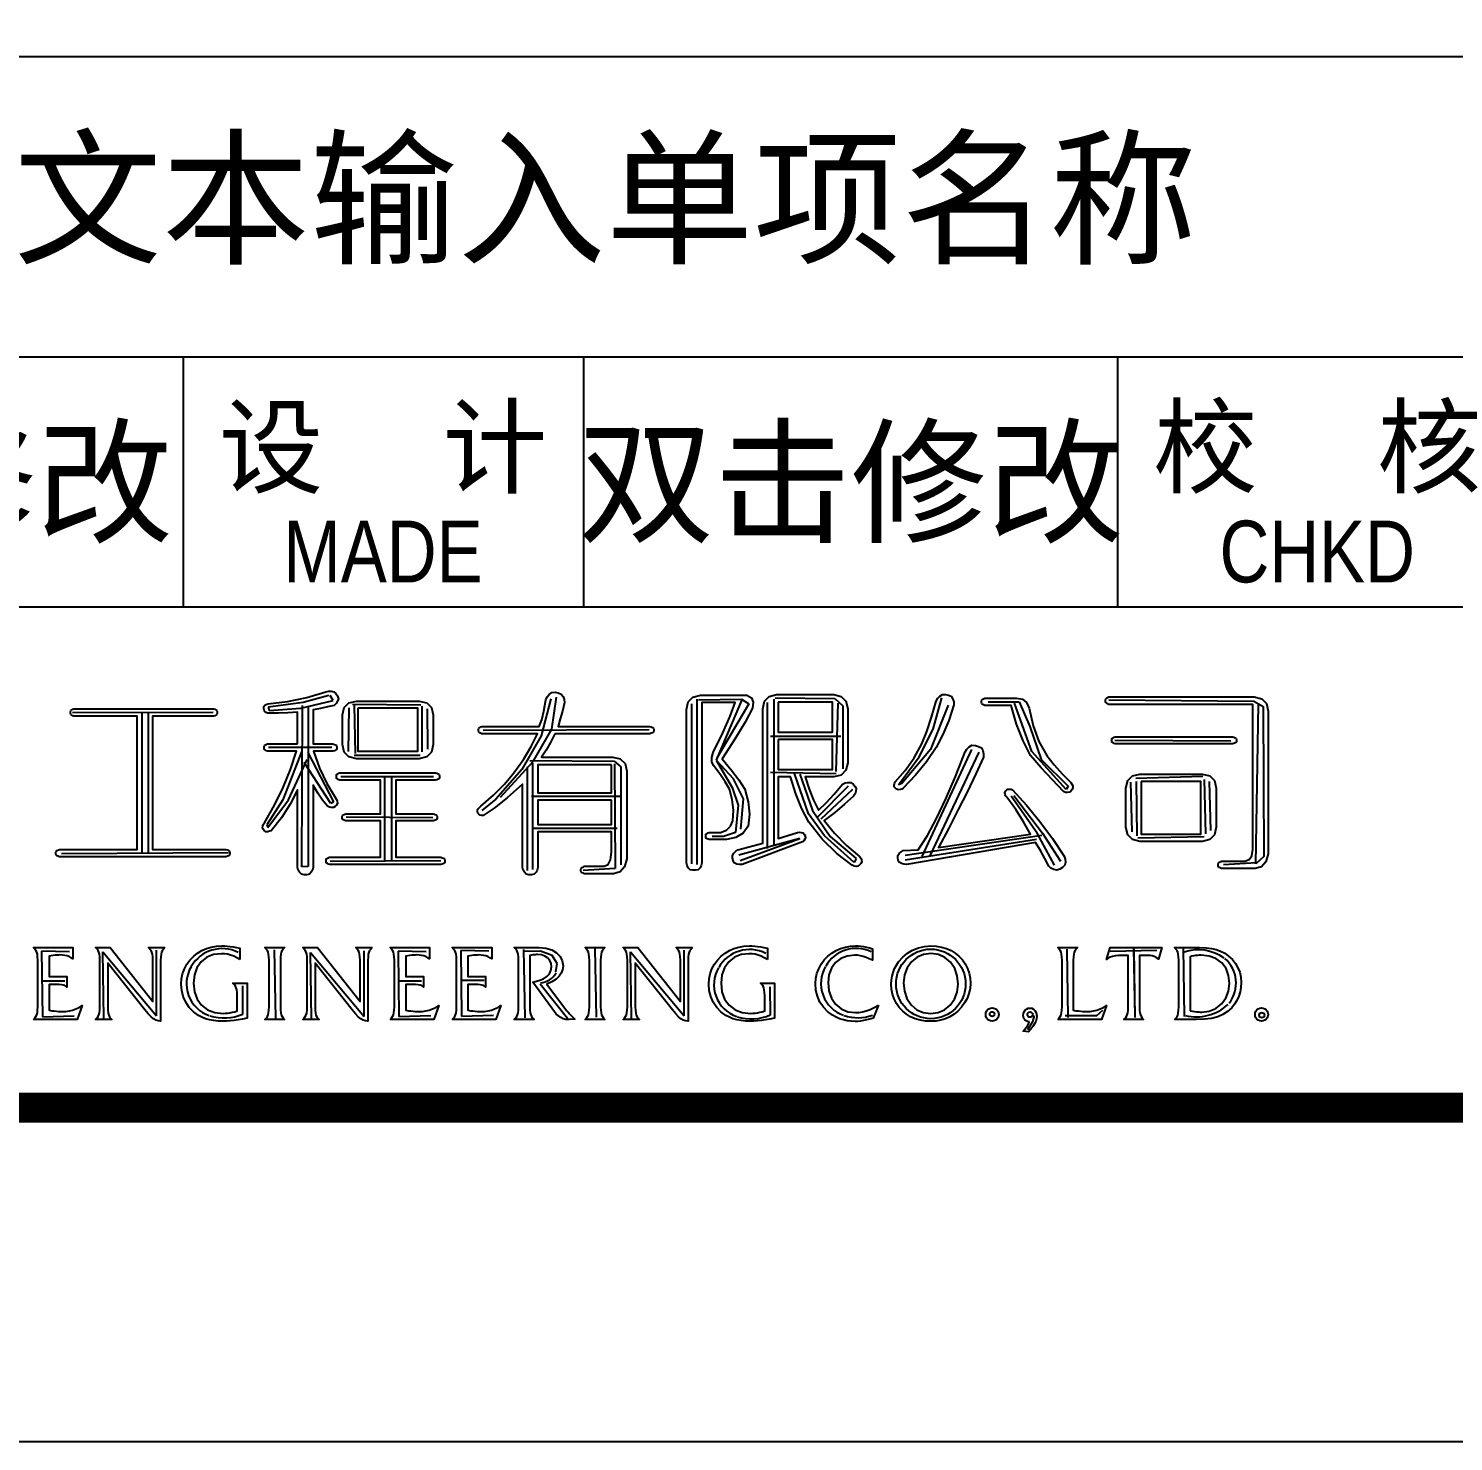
# Model space of a CAD drawing. Header units: millimetres. Extents: x -13522 to 160130, y -106845 to 23204.
# Drawn here: x 93096 to 97367, y -59400 to -55166 of the extents above; entities that cross this region are included whole.
import ezdxf
from ezdxf.enums import TextEntityAlignment as Align

# ---------------------------------------------------------------- set-up
doc = ezdxf.new("R2010")
doc.units = ezdxf.units.MM
doc.layers.add('0DataFlow-NsTitanTitle', color=8, linetype='Continuous')
doc.styles.add('TitleText', font='arial.ttf')

# ---------------------------------------------------------------- blocks, each defined once
blk = doc.blocks.new('titanlogo')
for p, q in [((-108.41, 12.151), (-109.458, 12.011)), ((-109.458, 12.011), (-109.428, 11.911)), ((-109.428, 11.911), (-108.48, 11.981)), ((-108.48, 11.981), (-107.511, 12.211)), ((-108.451, 7.219), (-108.435, 12.052)), ((-107.641, 12.36), (-108.41, 12.151)), ((-108.26, 12.036), (-108.26, 7.235)), ((-107.511, 12.211), (-107.601, 12.36)), ((-107.046, 11.988), (-107.062, 10.68)), ((-104.891, 12.068), (-106.935, 12.084)), ((-106.887, 12.068), (-106.855, 10.616)), ((-104.843, 10.664), (-104.843, 12.036)), ((-100.996, 12.259), (-101.283, 11.143)), ((-100.964, 11.35), (-100.82, 12.307)), ((-96.763, 7.308), (-96.763, 12.106)), ((-96.602, 7.288), (-96.602, 12.247)), ((-96.562, 12.227), (-95.276, 12.247)), ((-95.276, 12.207), (-96.04, 10.42)), ((-95.055, 12.106), (-96.019, 10.48)), ((-95.276, 12.247), (-95.055, 12.106)), ((-94.512, 12.146), (-94.512, 7.769)), ((-94.311, 12.247), (-94.311, 7.89)), ((-94.271, 12.287), (-92.483, 12.267)), ((-92.483, 12.267), (-92.242, 12.046)), ((-92.443, 10.078), (-92.382, 12.126)), ((-92.242, 12.046), (-92.242, 10.159)), ((-89.087, 12.066), (-89.609, 10.741)), ((-89.529, 11.343), (-89.268, 12.287)), ((-87.881, 12.166), (-86.957, 12.166)), ((-86.575, 10.681), (-87.097, 12.126)), ((-86.957, 12.166), (-86.635, 11.424)), ((-84.264, 12.227), (-79.924, 12.186)), ((-79.924, 12.186), (-79.642, 12.026)), ((-79.864, 7.308), (-79.783, 12.086)), ((-79.642, 12.026), (-79.622, 7.529)), ((-111.107, 11.846), (-115.325, 11.834)), ((-113.236, 7.655), (-113.238, 11.861)), ((-113.062, 11.847), (-113.06, 7.642)), ((-104.7, 11.956), (-104.684, 10.744)), ((-103.023, 11.318), (-98.042, 11.334)), ((-101.283, 11.143), (-101.858, 10.138)), ((-101.523, 10.377), (-100.964, 11.35)), ((-94.412, 11.142), (-92.302, 11.142)), ((-89.951, 10.52), (-89.529, 11.343)), ((-86.635, 11.424), (-86.294, 10.44)), ((-109.457, 10.808), (-107.557, 10.808)), ((-89.609, 10.741), (-90.473, 9.717)), ((-88.384, 10.741), (-89.871, 7.529)), ((-85.55, 9.536), (-86.575, 10.681)), ((-84.083, 11.022), (-80.607, 11.002)), ((-108.467, 10.664), (-109.026, 9.229)), ((-108.85, 9.229), (-108.292, 10.441)), ((-107.589, 9.117), (-108.387, 10.345)), ((-108.276, 10.648), (-107.509, 9.165)), ((-106.887, 10.569), (-104.907, 10.569)), ((-102.497, 9.309), (-101.523, 10.377)), ((-101.619, 10.409), (-99.096, 10.393)), ((-101.539, 10.329), (-101.539, 7.139)), ((-99.096, 10.393), (-98.889, 10.218)), ((-99.08, 10.313), (-99.064, 7.171)), ((-96.04, 10.42), (-95.557, 9.596)), ((-95.517, 9.858), (-96.019, 10.4)), ((-90.574, 9.677), (-89.951, 10.52)), ((-88.163, 10.661), (-89.629, 7.549)), ((-86.294, 10.44), (-85.49, 9.637)), ((-107.286, 9.931), (-104.508, 9.931)), ((-105.977, 9.915), (-105.977, 7.41)), ((-105.769, 9.931), (-105.769, 7.426)), ((-101.858, 10.138), (-102.64, 9.245)), ((-101.698, 10.218), (-101.698, 7.107)), ((-98.889, 10.218), (-98.889, 7.283)), ((-95.216, 9.255), (-95.517, 9.858)), ((-94.412, 10.058), (-92.443, 10.018)), ((-93.266, 8.813), (-93.688, 10.018)), ((-93.528, 9.998), (-93.146, 8.914)), ((-83.46, 9.878), (-81.451, 9.938)), ((-81.411, 9.837), (-81.371, 8.211)), ((-95.557, 9.596), (-95.376, 9.074)), ((-92.077, 9.634), (-93.02, 8.692)), ((-91.948, 9.542), (-92.899, 8.646)), ((-90.473, 9.717), (-90.574, 9.677)), ((-85.49, 9.637), (-85.55, 9.536)), ((-83.621, 9.757), (-83.581, 8.271)), ((-83.42, 8.151), (-83.44, 9.777)), ((-81.21, 8.312), (-81.25, 9.777)), ((-109.026, 9.229), (-109.505, 8.479)), ((-109.473, 8.399), (-108.85, 9.229)), ((-107.509, 9.165), (-107.589, 9.117)), ((-102.64, 9.245), (-103.055, 8.91)), ((-101.571, 9.34), (-98.921, 9.34)), ((-95.376, 9.074), (-95.457, 8.251)), ((-95.296, 8.352), (-95.216, 9.255)), ((-86.414, 8.231), (-87.198, 9.335)), ((-87.118, 9.356), (-86.254, 8.231)), ((-107.126, 8.718), (-104.524, 8.702)), ((-92.784, 8.151), (-93.266, 8.813)), ((-93.146, 8.914), (-92.623, 8.131)), ((-109.505, 8.479), (-109.473, 8.399)), ((-101.539, 8.383), (-99, 8.383)), ((-95.818, 8.131), (-96.16, 8.131)), ((-95.457, 8.251), (-95.818, 8.131)), ((-91.9, 7.348), (-92.784, 8.151)), ((-92.623, 8.131), (-91.84, 7.468)), ((-90.373, 7.569), (-86.274, 8.171)), ((-85.892, 7.268), (-86.414, 8.231)), ((-86.254, 8.231), (-85.711, 7.388)), ((-83.4, 8.091), (-81.411, 8.131)), ((-93.528, 8.071), (-95.356, 7.569)), ((-95.316, 7.408), (-93.528, 8.071)), ((-90.373, 7.428), (-86.434, 8.051)), ((-115.656, 7.621), (-110.656, 7.648)), ((-107.605, 7.394), (-104.285, 7.41)), ((-91.84, 7.468), (-91.9, 7.348)), ((-80.828, 7.288), (-79.843, 7.348)), ((-79.622, 7.529), (-79.864, 7.308)), ((-108.26, 7.235), (-108.451, 7.219)), ((-99.064, 7.171), (-100.022, 7.107)), ((-112.811, 2.758), (-112.811, 4.725)), ((-109.279, 4.735), (-109.242, 2.687)), ((-106.59, 2.74), (-106.59, 4.706)), ((-103.686, 4.712), (-103.664, 2.747)), ((-102.85, 4.691), (-103.686, 4.712)), ((-101.812, 4.748), (-101.775, 2.7)), ((-99.671, 4.764), (-99.634, 2.716)), ((-96.994, 2.756), (-96.994, 4.723)), ((-85.529, 4.757), (-85.491, 2.709)), ((-84.23, 4.699), (-82.825, 4.722)), ((-83.526, 4.785), (-83.488, 2.737)), ((-83.522, 4.753), (-83.485, 2.705)), ((-82.042, 4.789), (-82.005, 2.741)), ((-116.252, 4.693), (-116.23, 2.728)), ((-115.417, 4.671), (-116.252, 4.693)), ((-114.417, 4.673), (-112.811, 2.758)), ((-114.391, 2.681), (-114.417, 4.673)), ((-108.195, 4.655), (-106.59, 2.74)), ((-108.169, 2.662), (-108.195, 4.655)), ((-105.564, 4.698), (-105.542, 2.732)), ((-104.729, 4.676), (-105.564, 4.698)), ((-101.302, 4.693), (-101.807, 4.684)), ((-100.953, 4.563), (-101.302, 4.693)), ((-100.805, 4.328), (-100.953, 4.563)), ((-100.84, 4.075), (-100.805, 4.328)), ((-98.6, 4.671), (-96.994, 2.756)), ((-98.574, 2.679), (-98.6, 4.671)), ((-115.559, 3.793), (-116.23, 3.793)), ((-110.236, 3.655), (-110.229, 2.807)), ((-104.872, 3.797), (-105.542, 3.797)), ((-102.993, 3.812), (-103.664, 3.812)), ((-101.311, 3.718), (-100.492, 2.691)), ((-94.428, 3.629), (-94.42, 2.781)), ((-116.23, 2.728), (-115.274, 2.761)), ((-105.542, 2.732), (-104.586, 2.765)), ((-103.664, 2.747), (-102.708, 2.78)), ((-86.557, 2.575), (-86.707, 2.335)), ((-86.508, 2.764), (-86.557, 2.575)), ((-85.58, 2.763), (-84.624, 2.77)), ((-84.624, 2.77), (-84.444, 2.928))]:
    blk.add_line(p, q)
for points in [[(-108.579, 10.904), (-108.579, 11.856), (-108.87, 11.837), (-109.154, 11.826), (-109.43, 11.822), (-109.48, 11.828), (-109.525, 11.844), (-109.565, 11.872), (-109.585, 11.919), (-109.594, 11.97), (-109.593, 12.024), (-109.559, 12.063), (-109.518, 12.091), (-109.469, 12.107), (-108.881, 12.177), (-108.305, 12.296), (-107.739, 12.466), (-107.657, 12.489), (-107.574, 12.489), (-107.492, 12.466), (-107.43, 12.413), (-107.385, 12.344), (-107.357, 12.259), (-107.384, 12.184), (-107.425, 12.117), (-107.481, 12.057), (-107.688, 12.013), (-107.899, 11.968), (-108.114, 11.923), (-108.114, 10.904), (-107.52, 10.904), (-107.479, 10.89), (-107.443, 10.873), (-107.414, 10.853), (-107.402, 10.81), (-107.402, 10.771), (-107.414, 10.735), (-107.443, 10.715), (-107.479, 10.698), (-107.52, 10.685), (-108.103, 10.685), (-107.928, 10.181), (-107.707, 9.716), (-107.441, 9.29), (-107.411, 9.241), (-107.392, 9.185), (-107.386, 9.122), (-107.417, 9.072), (-107.458, 9.032), (-107.509, 9.004), (-107.571, 9.001), (-107.629, 9.012), (-107.682, 9.038), (-107.832, 9.22), (-107.976, 9.429), (-108.114, 9.666), (-108.114, 7.201), (-108.134, 7.126), (-108.171, 7.059), (-108.226, 6.999), (-108.305, 6.984), (-108.386, 6.984), (-108.467, 6.999), (-108.522, 7.059), (-108.559, 7.126), (-108.579, 7.201), (-108.579, 9.531), (-108.799, 9.098), (-109.064, 8.69), (-109.375, 8.304), (-109.422, 8.286), (-109.476, 8.275), (-109.537, 8.271), (-109.578, 8.307), (-109.609, 8.348), (-109.632, 8.394), (-109.626, 8.448), (-109.607, 8.498), (-109.576, 8.545), (-109.273, 9.068), (-109.012, 9.598), (-108.794, 10.137), (-108.618, 10.685), (-109.481, 10.685), (-109.511, 10.698), (-109.543, 10.715), (-109.576, 10.735), (-109.583, 10.771), (-109.583, 10.81), (-109.576, 10.853), (-109.543, 10.873), (-109.511, 10.89), (-109.481, 10.904)], [(-100.868, 11.211), (-100.997, 10.952), (-101.132, 10.719), (-101.271, 10.512), (-99.137, 10.512), (-98.908, 10.457), (-98.768, 10.317), (-98.717, 10.091), (-98.717, 7.458), (-98.783, 7.22), (-98.913, 7.072), (-99.109, 7.016), (-99.988, 7.016), (-100.016, 7.029), (-100.048, 7.046), (-100.084, 7.066), (-100.088, 7.102), (-100.088, 7.141), (-100.084, 7.184), (-100.048, 7.205), (-100.016, 7.224), (-99.988, 7.24), (-99.389, 7.24), (-99.271, 7.294), (-99.2, 7.434), (-99.176, 7.66), (-99.176, 8.271), (-101.383, 8.271), (-101.383, 7.201), (-101.4, 7.126), (-101.435, 7.059), (-101.489, 6.999), (-101.571, 6.984), (-101.651, 6.984), (-101.73, 6.999), (-101.785, 7.059), (-101.822, 7.126), (-101.842, 7.201), (-101.842, 9.699), (-102.296, 9.294), (-102.689, 8.982), (-103.019, 8.763), (-103.064, 8.76), (-103.108, 8.771), (-103.153, 8.798), (-103.175, 8.834), (-103.188, 8.875), (-103.192, 8.921), (-103.168, 8.963), (-103.132, 9.002), (-103.086, 9.038), (-102.705, 9.369), (-102.376, 9.703), (-102.1, 10.04), (-101.815, 10.442), (-101.58, 10.832), (-101.395, 11.211), (-103.058, 11.211), (-103.086, 11.225), (-103.117, 11.241), (-103.153, 11.262), (-103.158, 11.297), (-103.158, 11.337), (-103.153, 11.38), (-103.117, 11.4), (-103.086, 11.417), (-103.058, 11.43), (-101.338, 11.43), (-101.264, 11.623), (-101.196, 11.888), (-101.136, 12.226), (-101.1, 12.312), (-101.042, 12.387), (-100.962, 12.449), (-100.864, 12.451), (-100.769, 12.434), (-100.678, 12.399), (-100.624, 12.326), (-100.592, 12.24), (-100.582, 12.142), (-100.645, 11.89), (-100.709, 11.653), (-100.772, 11.43), (-98.022, 11.43), (-97.98, 11.417), (-97.945, 11.4), (-97.916, 11.38), (-97.903, 11.337), (-97.903, 11.297), (-97.916, 11.262), (-97.945, 11.241), (-97.98, 11.225), (-98.022, 11.211)], [(-104.938, 12.191), (-104.71, 12.137), (-104.57, 11.997), (-104.518, 11.772), (-104.518, 10.886), (-104.57, 10.658), (-104.71, 10.516), (-104.938, 10.461), (-106.82, 10.461), (-107.045, 10.516), (-107.184, 10.658), (-107.235, 10.886), (-107.235, 11.772), (-107.184, 11.997), (-107.045, 12.137), (-106.82, 12.191)], [(-106.775, 11.973), (-106.775, 10.685), (-104.977, 10.685), (-104.977, 11.973)], [(-96.25, 8.036), (-96.278, 8.048), (-96.31, 8.065), (-96.346, 8.085), (-96.35, 8.121), (-96.35, 8.161), (-96.346, 8.204), (-96.31, 8.224), (-96.278, 8.241), (-96.25, 8.254), (-95.909, 8.254), (-95.73, 8.321), (-95.605, 8.436), (-95.533, 8.596), (-95.52, 8.92), (-95.556, 9.238), (-95.639, 9.548), (-95.765, 9.769), (-95.924, 10.006), (-96.115, 10.259), (-96.165, 10.37), (-96.168, 10.501), (-96.127, 10.651), (-95.832, 11.238), (-95.612, 11.734), (-95.466, 12.142), (-96.463, 12.142), (-96.463, 7.341), (-96.483, 7.263), (-96.52, 7.194), (-96.575, 7.133), (-96.657, 7.119), (-96.737, 7.119), (-96.816, 7.133), (-96.871, 7.194), (-96.908, 7.263), (-96.928, 7.341), (-96.928, 11.94), (-96.874, 12.169), (-96.734, 12.31), (-96.508, 12.365), (-95.114, 12.365), (-94.981, 12.284), (-94.926, 12.154), (-94.951, 11.973), (-95.171, 11.556), (-95.474, 11.052), (-95.858, 10.461), (-95.584, 10.133), (-95.358, 9.828), (-95.18, 9.548), (-95.072, 9.169), (-95.036, 8.801), (-95.074, 8.444), (-95.228, 8.232), (-95.445, 8.096), (-95.723, 8.036)], [(-92.514, 12.382), (-92.288, 12.327), (-92.148, 12.185), (-92.094, 11.956), (-92.094, 10.343), (-92.148, 10.114), (-92.288, 9.972), (-92.514, 9.917), (-93.365, 9.917), (-93.249, 9.55), (-93.119, 9.218), (-92.973, 8.921), (-92.743, 9.141), (-92.501, 9.401), (-92.246, 9.699), (-92.17, 9.735), (-92.088, 9.751), (-91.999, 9.75), (-91.934, 9.699), (-91.879, 9.637), (-91.836, 9.564), (-91.846, 9.485), (-91.874, 9.41), (-91.921, 9.341), (-92.187, 9.095), (-92.481, 8.852), (-92.8, 8.612), (-92.489, 8.228), (-92.133, 7.865), (-91.73, 7.526), (-91.699, 7.479), (-91.68, 7.429), (-91.674, 7.374), (-91.699, 7.322), (-91.736, 7.277), (-91.786, 7.24), (-91.84, 7.234), (-91.898, 7.245), (-91.96, 7.274), (-92.423, 7.618), (-92.856, 8.048), (-93.259, 8.562), (-93.464, 8.962), (-93.645, 9.413), (-93.803, 9.917), (-94.178, 9.917), (-94.178, 8.069), (-93.595, 8.254), (-93.542, 8.259), (-93.488, 8.254), (-93.433, 8.237), (-93.394, 8.2), (-93.368, 8.155), (-93.355, 8.103), (-93.377, 8.05), (-93.409, 8.005), (-93.449, 7.968), (-95.259, 7.29), (-95.34, 7.288), (-95.418, 7.305), (-95.494, 7.341), (-95.529, 7.41), (-95.546, 7.483), (-95.545, 7.56), (-95.504, 7.63), (-95.45, 7.686), (-95.382, 7.727), (-94.637, 7.934), (-94.637, 11.956), (-94.586, 12.185), (-94.448, 12.327), (-94.223, 12.382)], [(-94.178, 12.158), (-94.178, 11.262), (-92.553, 11.262), (-92.553, 12.158)], [(-89.441, 10.802), (-89.73, 10.373), (-90.059, 9.966), (-90.428, 9.581), (-90.469, 9.553), (-90.519, 9.536), (-90.579, 9.531), (-90.622, 9.548), (-90.661, 9.576), (-90.696, 9.615), (-90.7, 9.669), (-90.691, 9.719), (-90.668, 9.766), (-90.37, 10.112), (-90.105, 10.491), (-89.872, 10.904), (-89.722, 11.281), (-89.579, 11.71), (-89.441, 12.191), (-89.395, 12.275), (-89.332, 12.338), (-89.251, 12.382), (-89.162, 12.384), (-89.077, 12.367), (-88.994, 12.332), (-88.942, 12.248), (-88.914, 12.162), (-88.91, 12.074), (-89.066, 11.609), (-89.243, 11.185)], [(-87.979, 12.057), (-88.007, 12.07), (-88.039, 12.087), (-88.075, 12.107), (-88.08, 12.143), (-88.08, 12.183), (-88.075, 12.226), (-88.039, 12.247), (-88.007, 12.265), (-87.979, 12.281), (-87.033, 12.281), (-86.859, 12.247), (-86.732, 12.144), (-86.652, 11.973), (-86.538, 11.446), (-86.363, 10.975), (-86.126, 10.561), (-85.907, 10.277), (-85.668, 10.006), (-85.409, 9.75), (-85.371, 9.703), (-85.349, 9.652), (-85.341, 9.598), (-85.365, 9.538), (-85.401, 9.491), (-85.448, 9.458), (-85.509, 9.446), (-85.567, 9.453), (-85.621, 9.48), (-85.96, 9.825), (-86.291, 10.185), (-86.612, 10.561), (-86.839, 10.994), (-87.033, 11.493), (-87.196, 12.057)], [(-79.912, 12.315), (-79.683, 12.26), (-79.543, 12.118), (-79.491, 11.889), (-79.491, 7.609), (-79.557, 7.371), (-79.688, 7.224), (-79.884, 7.168), (-80.886, 7.168), (-80.914, 7.18), (-80.946, 7.197), (-80.981, 7.217), (-80.987, 7.256), (-80.987, 7.297), (-80.981, 7.341), (-80.946, 7.361), (-80.914, 7.378), (-80.886, 7.391), (-80.192, 7.391), (-80.058, 7.438), (-79.978, 7.556), (-79.951, 7.744), (-79.951, 12.091), (-84.264, 12.091), (-84.295, 12.104), (-84.326, 12.121), (-84.359, 12.142), (-84.367, 12.177), (-84.367, 12.216), (-84.359, 12.259), (-84.326, 12.283), (-84.295, 12.301), (-84.264, 12.315)], [(-110.73, 7.744), (-110.686, 7.731), (-110.649, 7.714), (-110.619, 7.693), (-110.607, 7.65), (-110.607, 7.611), (-110.619, 7.576), (-110.649, 7.555), (-110.686, 7.539), (-110.73, 7.526), (-115.722, 7.526), (-115.75, 7.539), (-115.782, 7.555), (-115.817, 7.576), (-115.822, 7.611), (-115.822, 7.65), (-115.817, 7.693), (-115.782, 7.714), (-115.75, 7.731), (-115.722, 7.744), (-113.392, 7.744), (-113.392, 11.738), (-115.291, 11.738), (-115.318, 11.751), (-115.348, 11.768), (-115.38, 11.789), (-115.387, 11.824), (-115.387, 11.863), (-115.38, 11.906), (-115.348, 11.927), (-115.318, 11.943), (-115.291, 11.956), (-111.106, 11.956), (-111.064, 11.943), (-111.029, 11.927), (-111, 11.906), (-110.987, 11.863), (-110.987, 11.824), (-111, 11.789), (-111.029, 11.768), (-111.064, 11.751), (-111.106, 11.738), (-112.932, 11.738), (-112.932, 7.744)], [(-80.562, 11.122), (-80.519, 11.109), (-80.482, 11.092), (-80.449, 11.072), (-80.437, 11.029), (-80.437, 10.989), (-80.449, 10.953), (-80.482, 10.933), (-80.519, 10.916), (-80.562, 10.904), (-84.079, 10.904), (-84.107, 10.916), (-84.139, 10.933), (-84.174, 10.953), (-84.18, 10.989), (-84.18, 11.029), (-84.174, 11.072), (-84.139, 11.092), (-84.107, 11.109), (-84.079, 11.122)], [(-94.178, 11.037), (-94.178, 10.142), (-92.553, 10.142), (-92.553, 11.037)], [(-90.332, 7.29), (-90.411, 7.298), (-90.484, 7.32), (-90.55, 7.358), (-90.577, 7.425), (-90.59, 7.492), (-90.589, 7.56), (-90.547, 7.621), (-90.493, 7.671), (-90.428, 7.711), (-89.979, 7.727), (-89.706, 8.16), (-89.429, 8.671), (-89.148, 9.259), (-88.862, 9.925), (-88.573, 10.668), (-88.521, 10.75), (-88.454, 10.818), (-88.371, 10.87), (-88.268, 10.861), (-88.172, 10.832), (-88.086, 10.786), (-88.044, 10.703), (-88.021, 10.612), (-88.019, 10.512), (-88.254, 10.007), (-88.507, 9.483), (-88.778, 8.941), (-89.067, 8.38), (-89.374, 7.8), (-86.612, 8.204), (-86.82, 8.567), (-87.059, 8.935), (-87.329, 9.307), (-87.357, 9.344), (-87.374, 9.389), (-87.38, 9.441), (-87.36, 9.485), (-87.33, 9.521), (-87.29, 9.548), (-87.242, 9.553), (-87.196, 9.548), (-87.151, 9.531), (-86.731, 9.068), (-86.334, 8.583), (-85.96, 8.074), (-85.61, 7.542), (-85.577, 7.453), (-85.568, 7.363), (-85.582, 7.274), (-85.652, 7.201), (-85.734, 7.149), (-85.828, 7.117), (-85.92, 7.138), (-86.001, 7.179), (-86.069, 7.24), (-86.185, 7.476), (-86.316, 7.713), (-86.461, 7.951)], [(-99.176, 10.275), (-101.383, 10.275), (-101.383, 9.441), (-99.176, 9.441)], [(-104.45, 10.04), (-104.409, 10.024), (-104.371, 10.006), (-104.338, 9.985), (-104.329, 9.942), (-104.329, 9.903), (-104.338, 9.867), (-104.371, 9.846), (-104.409, 9.83), (-104.45, 9.817), (-105.639, 9.817), (-105.639, 8.814), (-104.518, 8.814), (-104.476, 8.801), (-104.441, 8.784), (-104.411, 8.763), (-104.399, 8.721), (-104.399, 8.682), (-104.411, 8.646), (-104.441, 8.625), (-104.476, 8.609), (-104.518, 8.596), (-105.639, 8.596), (-105.639, 7.509), (-104.289, 7.509), (-104.246, 7.496), (-104.209, 7.479), (-104.176, 7.458), (-104.166, 7.415), (-104.166, 7.376), (-104.176, 7.341), (-104.209, 7.32), (-104.246, 7.303), (-104.289, 7.29), (-107.627, 7.29), (-107.657, 7.303), (-107.689, 7.32), (-107.722, 7.341), (-107.729, 7.376), (-107.729, 7.415), (-107.722, 7.458), (-107.689, 7.479), (-107.657, 7.496), (-107.627, 7.509), (-106.097, 7.509), (-106.097, 8.596), (-107.139, 8.596), (-107.17, 8.609), (-107.202, 8.625), (-107.235, 8.646), (-107.242, 8.682), (-107.242, 8.721), (-107.235, 8.763), (-107.202, 8.784), (-107.17, 8.801), (-107.139, 8.814), (-106.097, 8.814), (-106.097, 9.817), (-107.318, 9.817), (-107.347, 9.83), (-107.378, 9.846), (-107.414, 9.867), (-107.419, 9.903), (-107.419, 9.942), (-107.414, 9.985), (-107.378, 10.006), (-107.347, 10.024), (-107.318, 10.04)], [(-81.463, 10.001), (-81.238, 9.947), (-81.1, 9.807), (-81.048, 9.581), (-81.048, 8.41), (-81.1, 8.182), (-81.238, 8.04), (-81.463, 7.985), (-83.334, 7.985), (-83.56, 8.04), (-83.7, 8.182), (-83.754, 8.41), (-83.754, 9.581), (-83.7, 9.807), (-83.56, 9.947), (-83.334, 10.001)], [(-83.295, 9.783), (-83.295, 8.204), (-81.508, 8.204), (-81.508, 9.783)], [(-99.176, 9.223), (-101.383, 9.223), (-101.383, 8.495), (-99.176, 8.495)], [(-116.495, 2.643), (-116.454, 2.686), (-116.422, 2.733), (-116.398, 2.784), (-116.381, 2.846), (-116.372, 2.926), (-116.368, 3.026), (-116.368, 4.421), (-116.372, 4.521), (-116.381, 4.601), (-116.398, 4.662), (-116.422, 4.712), (-116.454, 4.758), (-116.495, 4.801), (-115.314, 4.801), (-115.314, 4.462), (-115.368, 4.499), (-115.426, 4.53), (-115.488, 4.552), (-115.554, 4.567), (-115.627, 4.577), (-115.707, 4.58), (-115.751, 4.579), (-115.798, 4.576), (-115.849, 4.57), (-115.904, 4.562), (-115.964, 4.552), (-116.028, 4.54), (-116.028, 3.931), (-115.5, 3.931), (-115.5, 3.617), (-115.528, 3.643), (-115.561, 3.664), (-115.6, 3.678), (-115.655, 3.688), (-115.733, 3.694), (-115.834, 3.696), (-116.028, 3.696), (-116.028, 2.923), (-115.949, 2.911), (-115.875, 2.902), (-115.806, 2.895), (-115.742, 2.89), (-115.685, 2.887), (-115.633, 2.886), (-115.526, 2.89), (-115.422, 2.905), (-115.323, 2.93), (-115.226, 2.965), (-115.13, 3.01), (-115.035, 3.066), (-115.186, 2.643)], [(-112.558, 4.801), (-112.6, 4.758), (-112.633, 4.712), (-112.656, 4.662), (-112.672, 4.601), (-112.682, 4.521), (-112.685, 4.421), (-112.685, 2.593), (-112.759, 2.603), (-112.831, 2.627), (-112.9, 2.666), (-112.974, 2.727), (-113.059, 2.816), (-113.155, 2.932), (-114.27, 4.336), (-114.27, 3.026), (-114.267, 2.923), (-114.257, 2.841), (-114.242, 2.78), (-114.219, 2.731), (-114.187, 2.685), (-114.146, 2.643), (-114.634, 2.643), (-114.593, 2.686), (-114.561, 2.733), (-114.537, 2.784), (-114.52, 2.846), (-114.511, 2.926), (-114.507, 3.026), (-114.507, 4.421), (-114.511, 4.521), (-114.52, 4.601), (-114.537, 4.662), (-114.561, 4.712), (-114.593, 4.758), (-114.634, 4.801), (-114.197, 4.801), (-112.919, 3.181), (-112.919, 4.421), (-112.923, 4.521), (-112.933, 4.601), (-112.949, 4.662), (-112.973, 4.712), (-113.005, 4.758), (-113.046, 4.801)], [(-110.312, 4.444), (-110.405, 4.499), (-110.496, 4.543), (-110.587, 4.576), (-110.678, 4.6), (-110.77, 4.614), (-110.865, 4.619), (-111.098, 4.592), (-111.299, 4.511), (-111.469, 4.376), (-111.596, 4.197), (-111.673, 3.983), (-111.699, 3.734), (-111.672, 3.475), (-111.592, 3.255), (-111.459, 3.074), (-111.28, 2.939), (-111.064, 2.858), (-110.81, 2.831), (-110.746, 2.833), (-110.679, 2.839), (-110.611, 2.849), (-110.54, 2.863), (-110.466, 2.881), (-110.391, 2.904), (-110.391, 3.359), (-110.394, 3.458), (-110.403, 3.539), (-110.419, 3.6), (-110.443, 3.65), (-110.476, 3.696), (-110.518, 3.738), (-110.097, 3.738), (-110.097, 2.688), (-110.233, 2.659), (-110.363, 2.635), (-110.486, 2.616), (-110.603, 2.602), (-110.714, 2.594), (-110.819, 2.592), (-110.965, 2.597), (-111.1, 2.612), (-111.226, 2.636), (-111.343, 2.671), (-111.452, 2.716), (-111.554, 2.77), (-111.703, 2.878), (-111.829, 3.01), (-111.933, 3.164), (-112.009, 3.335), (-112.055, 3.516), (-112.07, 3.706), (-112.059, 3.863), (-112.027, 4.015), (-111.973, 4.162), (-111.9, 4.3), (-111.807, 4.428), (-111.694, 4.546), (-111.578, 4.639), (-111.451, 4.716), (-111.314, 4.776), (-111.168, 4.819), (-111.013, 4.845), (-110.849, 4.854), (-110.772, 4.852), (-110.69, 4.846), (-110.603, 4.837), (-110.511, 4.824), (-110.414, 4.808), (-110.312, 4.787)], [(-109.098, 3.026), (-109.094, 2.926), (-109.085, 2.846), (-109.069, 2.784), (-109.045, 2.733), (-109.012, 2.686), (-108.97, 2.643), (-109.562, 2.643), (-109.52, 2.686), (-109.487, 2.733), (-109.463, 2.784), (-109.448, 2.846), (-109.438, 2.926), (-109.435, 3.026), (-109.435, 4.421), (-109.438, 4.521), (-109.448, 4.601), (-109.463, 4.662), (-109.487, 4.712), (-109.52, 4.758), (-109.562, 4.801), (-108.97, 4.801), (-109.012, 4.758), (-109.045, 4.712), (-109.069, 4.662), (-109.085, 4.601), (-109.094, 4.521), (-109.098, 4.421)], [(-106.346, 4.801), (-106.388, 4.758), (-106.421, 4.712), (-106.445, 4.662), (-106.461, 4.601), (-106.47, 4.521), (-106.474, 4.421), (-106.474, 2.593), (-106.548, 2.603), (-106.62, 2.627), (-106.689, 2.666), (-106.762, 2.727), (-106.847, 2.816), (-106.944, 2.932), (-108.058, 4.336), (-108.058, 3.026), (-108.055, 2.923), (-108.046, 2.841), (-108.03, 2.78), (-108.007, 2.731), (-107.975, 2.685), (-107.934, 2.643), (-108.423, 2.643), (-108.382, 2.686), (-108.35, 2.733), (-108.326, 2.784), (-108.309, 2.846), (-108.299, 2.926), (-108.296, 3.026), (-108.296, 4.421), (-108.299, 4.521), (-108.309, 4.601), (-108.326, 4.662), (-108.35, 4.712), (-108.382, 4.758), (-108.423, 4.801), (-107.985, 4.801), (-106.708, 3.181), (-106.708, 4.421), (-106.711, 4.521), (-106.721, 4.601), (-106.738, 4.662), (-106.762, 4.712), (-106.794, 4.758), (-106.835, 4.801)], [(-105.807, 2.643), (-105.766, 2.686), (-105.734, 2.733), (-105.71, 2.784), (-105.693, 2.846), (-105.683, 2.926), (-105.68, 3.026), (-105.68, 4.421), (-105.683, 4.521), (-105.693, 4.601), (-105.71, 4.662), (-105.734, 4.712), (-105.766, 4.758), (-105.807, 4.801), (-104.625, 4.801), (-104.625, 4.462), (-104.68, 4.499), (-104.738, 4.53), (-104.799, 4.552), (-104.866, 4.567), (-104.939, 4.577), (-105.018, 4.58), (-105.062, 4.579), (-105.11, 4.576), (-105.161, 4.57), (-105.216, 4.562), (-105.276, 4.552), (-105.34, 4.54), (-105.34, 3.931), (-104.811, 3.931), (-104.811, 3.617), (-104.839, 3.643), (-104.873, 3.664), (-104.912, 3.678), (-104.966, 3.688), (-105.044, 3.694), (-105.145, 3.696), (-105.34, 3.696), (-105.34, 2.923), (-105.26, 2.911), (-105.186, 2.902), (-105.117, 2.895), (-105.054, 2.89), (-104.997, 2.887), (-104.945, 2.886), (-104.837, 2.89), (-104.734, 2.905), (-104.634, 2.93), (-104.537, 2.965), (-104.442, 3.01), (-104.347, 3.066), (-104.498, 2.643)], [(-103.946, 2.643), (-103.905, 2.686), (-103.873, 2.733), (-103.849, 2.784), (-103.832, 2.846), (-103.822, 2.926), (-103.819, 3.026), (-103.819, 4.421), (-103.822, 4.521), (-103.832, 4.601), (-103.849, 4.662), (-103.873, 4.712), (-103.905, 4.758), (-103.946, 4.801), (-102.764, 4.801), (-102.764, 4.462), (-102.819, 4.499), (-102.877, 4.53), (-102.938, 4.552), (-103.005, 4.567), (-103.078, 4.577), (-103.157, 4.58), (-103.201, 4.579), (-103.249, 4.576), (-103.3, 4.57), (-103.355, 4.562), (-103.415, 4.552), (-103.479, 4.54), (-103.479, 3.931), (-102.95, 3.931), (-102.95, 3.617), (-102.978, 3.643), (-103.012, 3.664), (-103.051, 3.678), (-103.105, 3.688), (-103.183, 3.694), (-103.284, 3.696), (-103.479, 3.696), (-103.479, 2.923), (-103.399, 2.911), (-103.325, 2.902), (-103.256, 2.895), (-103.193, 2.89), (-103.136, 2.887), (-103.084, 2.886), (-102.976, 2.89), (-102.873, 2.905), (-102.773, 2.93), (-102.676, 2.965), (-102.581, 3.01), (-102.486, 3.066), (-102.637, 2.643)], [(-101.621, 3.026), (-101.618, 2.926), (-101.608, 2.846), (-101.592, 2.784), (-101.568, 2.733), (-101.536, 2.686), (-101.493, 2.643), (-102.085, 2.643), (-102.044, 2.686), (-102.011, 2.733), (-101.988, 2.784), (-101.971, 2.846), (-101.961, 2.926), (-101.958, 3.026), (-101.958, 4.421), (-101.961, 4.521), (-101.971, 4.601), (-101.988, 4.662), (-102.011, 4.712), (-102.044, 4.758), (-102.085, 4.801), (-101.338, 4.801), (-101.138, 4.784), (-100.966, 4.733), (-100.822, 4.648), (-100.713, 4.537), (-100.647, 4.405), (-100.625, 4.252), (-100.638, 4.139), (-100.677, 4.035), (-100.743, 3.94), (-100.836, 3.854), (-100.958, 3.774), (-101.11, 3.703), (-100.549, 2.955), (-100.513, 2.91), (-100.474, 2.863), (-100.429, 2.814), (-100.38, 2.764), (-100.327, 2.712), (-100.269, 2.659), (-100.437, 2.643), (-100.463, 2.643), (-100.541, 2.65), (-100.618, 2.671), (-100.693, 2.705), (-100.764, 2.752), (-100.827, 2.809), (-100.883, 2.876), (-101.526, 3.763), (-101.352, 3.811), (-101.212, 3.869), (-101.106, 3.937), (-101.032, 4.019), (-100.988, 4.114), (-100.973, 4.224), (-100.985, 4.326), (-101.024, 4.415), (-101.087, 4.49), (-101.171, 4.547), (-101.271, 4.581), (-101.386, 4.592), (-101.416, 4.592), (-101.45, 4.589), (-101.487, 4.585), (-101.528, 4.58), (-101.573, 4.573), (-101.621, 4.564)], [(-99.498, 3.026), (-99.495, 2.926), (-99.486, 2.846), (-99.47, 2.784), (-99.446, 2.733), (-99.413, 2.686), (-99.371, 2.643), (-99.963, 2.643), (-99.921, 2.686), (-99.888, 2.733), (-99.864, 2.784), (-99.848, 2.846), (-99.839, 2.926), (-99.836, 3.026), (-99.836, 4.421), (-99.839, 4.521), (-99.848, 4.601), (-99.864, 4.662), (-99.888, 4.712), (-99.921, 4.758), (-99.963, 4.801), (-99.371, 4.801), (-99.413, 4.758), (-99.446, 4.712), (-99.47, 4.662), (-99.486, 4.601), (-99.495, 4.521), (-99.498, 4.421)], [(-96.747, 4.801), (-96.789, 4.758), (-96.822, 4.712), (-96.846, 4.662), (-96.862, 4.601), (-96.871, 4.521), (-96.874, 4.421), (-96.874, 2.593), (-96.949, 2.603), (-97.02, 2.627), (-97.09, 2.666), (-97.163, 2.727), (-97.248, 2.816), (-97.345, 2.932), (-98.459, 4.336), (-98.459, 3.026), (-98.456, 2.923), (-98.447, 2.841), (-98.431, 2.78), (-98.408, 2.731), (-98.376, 2.685), (-98.335, 2.643), (-98.824, 2.643), (-98.783, 2.686), (-98.75, 2.733), (-98.726, 2.784), (-98.71, 2.846), (-98.7, 2.926), (-98.697, 3.026), (-98.697, 4.421), (-98.7, 4.521), (-98.71, 4.601), (-98.726, 4.662), (-98.75, 4.712), (-98.783, 4.758), (-98.824, 4.801), (-98.386, 4.801), (-97.109, 3.181), (-97.109, 4.421), (-97.112, 4.521), (-97.122, 4.601), (-97.138, 4.662), (-97.162, 4.712), (-97.195, 4.758), (-97.236, 4.801)], [(-94.501, 4.444), (-94.594, 4.499), (-94.686, 4.543), (-94.776, 4.576), (-94.867, 4.6), (-94.96, 4.614), (-95.054, 4.619), (-95.288, 4.592), (-95.489, 4.511), (-95.658, 4.376), (-95.786, 4.197), (-95.863, 3.983), (-95.888, 3.734), (-95.861, 3.475), (-95.781, 3.255), (-95.648, 3.074), (-95.47, 2.939), (-95.253, 2.858), (-95, 2.831), (-94.935, 2.833), (-94.869, 2.839), (-94.8, 2.849), (-94.729, 2.863), (-94.656, 2.881), (-94.58, 2.904), (-94.58, 3.359), (-94.583, 3.458), (-94.593, 3.539), (-94.609, 3.6), (-94.632, 3.65), (-94.665, 3.696), (-94.707, 3.738), (-94.286, 3.738), (-94.286, 2.688), (-94.423, 2.659), (-94.553, 2.635), (-94.676, 2.616), (-94.792, 2.602), (-94.903, 2.594), (-95.009, 2.592), (-95.154, 2.597), (-95.29, 2.612), (-95.415, 2.636), (-95.532, 2.671), (-95.641, 2.716), (-95.743, 2.77), (-95.893, 2.878), (-96.019, 3.01), (-96.122, 3.164), (-96.198, 3.335), (-96.244, 3.516), (-96.259, 3.706), (-96.249, 3.863), (-96.216, 4.015), (-96.163, 4.162), (-96.089, 4.3), (-95.996, 4.428), (-95.883, 4.546), (-95.767, 4.639), (-95.641, 4.716), (-95.504, 4.776), (-95.357, 4.819), (-95.202, 4.845), (-95.039, 4.854), (-94.962, 4.852), (-94.879, 4.846), (-94.792, 4.837), (-94.7, 4.824), (-94.603, 4.808), (-94.501, 4.787)], [(-91.17, 3.076), (-91.332, 2.688), (-91.432, 2.658), (-91.527, 2.633), (-91.618, 2.613), (-91.706, 2.6), (-91.79, 2.591), (-91.872, 2.589), (-91.992, 2.594), (-92.109, 2.609), (-92.224, 2.635), (-92.336, 2.671), (-92.443, 2.717), (-92.547, 2.774), (-92.697, 2.882), (-92.822, 3.014), (-92.924, 3.17), (-93, 3.343), (-93.045, 3.528), (-93.06, 3.724), (-93.049, 3.874), (-93.016, 4.021), (-92.962, 4.165), (-92.887, 4.303), (-92.795, 4.43), (-92.684, 4.546), (-92.569, 4.638), (-92.444, 4.715), (-92.308, 4.775), (-92.164, 4.819), (-92.014, 4.845), (-91.857, 4.854), (-91.78, 4.851), (-91.701, 4.844), (-91.619, 4.832), (-91.533, 4.816), (-91.444, 4.795), (-91.351, 4.768), (-91.351, 4.422), (-91.446, 4.469), (-91.539, 4.508), (-91.627, 4.537), (-91.714, 4.558), (-91.799, 4.57), (-91.882, 4.574), (-92.107, 4.549), (-92.301, 4.475), (-92.462, 4.35), (-92.583, 4.185), (-92.656, 3.987), (-92.681, 3.757), (-92.655, 3.504), (-92.58, 3.286), (-92.455, 3.102), (-92.288, 2.963), (-92.09, 2.88), (-91.86, 2.853), (-91.758, 2.859), (-91.651, 2.877), (-91.54, 2.908), (-91.423, 2.951), (-91.3, 3.007)], [(-89.604, 2.592), (-89.766, 2.601), (-89.921, 2.627), (-90.07, 2.671), (-90.208, 2.731), (-90.333, 2.807), (-90.445, 2.898), (-90.546, 3.008), (-90.631, 3.13), (-90.699, 3.264), (-90.749, 3.406), (-90.778, 3.554), (-90.788, 3.706), (-90.782, 3.826), (-90.763, 3.943), (-90.731, 4.058), (-90.688, 4.17), (-90.633, 4.276), (-90.566, 4.376), (-90.444, 4.517), (-90.305, 4.634), (-90.147, 4.728), (-89.976, 4.796), (-89.795, 4.837), (-89.604, 4.85), (-89.44, 4.842), (-89.284, 4.816), (-89.134, 4.772), (-88.996, 4.712), (-88.871, 4.637), (-88.759, 4.546), (-88.656, 4.436), (-88.571, 4.313), (-88.503, 4.179), (-88.454, 4.034), (-88.424, 3.881), (-88.414, 3.721), (-88.426, 3.572), (-88.459, 3.425), (-88.514, 3.28), (-88.589, 3.141), (-88.682, 3.014), (-88.794, 2.898), (-88.906, 2.805), (-89.029, 2.729), (-89.162, 2.669), (-89.303, 2.626), (-89.45, 2.6)], [(-85.797, 2.643), (-85.756, 2.686), (-85.723, 2.733), (-85.699, 2.784), (-85.683, 2.846), (-85.673, 2.926), (-85.67, 3.026), (-85.67, 4.421), (-85.673, 4.521), (-85.683, 4.601), (-85.699, 4.662), (-85.723, 4.712), (-85.756, 4.758), (-85.797, 4.801), (-85.205, 4.801), (-85.247, 4.758), (-85.28, 4.712), (-85.304, 4.662), (-85.32, 4.601), (-85.329, 4.521), (-85.332, 4.421), (-85.332, 2.923), (-85.251, 2.911), (-85.176, 2.902), (-85.107, 2.895), (-85.044, 2.89), (-84.986, 2.887), (-84.935, 2.886), (-84.828, 2.89), (-84.724, 2.905), (-84.624, 2.93), (-84.526, 2.965), (-84.431, 3.01), (-84.337, 3.066), (-84.487, 2.643)], [(-83.35, 3.026), (-83.347, 2.926), (-83.337, 2.846), (-83.32, 2.784), (-83.296, 2.733), (-83.264, 2.686), (-83.223, 2.643), (-83.814, 2.643), (-83.772, 2.686), (-83.739, 2.733), (-83.716, 2.784), (-83.7, 2.846), (-83.69, 2.926), (-83.687, 3.026), (-83.687, 4.565), (-83.861, 4.565), (-83.974, 4.561), (-84.071, 4.552), (-84.153, 4.537), (-84.223, 4.514), (-84.282, 4.484), (-84.332, 4.446), (-84.225, 4.801), (-82.682, 4.801), (-82.783, 4.453), (-82.818, 4.488), (-82.861, 4.516), (-82.909, 4.538), (-82.966, 4.553), (-83.032, 4.562), (-83.108, 4.565), (-83.35, 4.565)], [(-82.296, 2.643), (-82.255, 2.685), (-82.223, 2.731), (-82.2, 2.78), (-82.185, 2.841), (-82.176, 2.923), (-82.172, 3.026), (-82.172, 4.421), (-82.176, 4.524), (-82.185, 4.606), (-82.2, 4.666), (-82.223, 4.715), (-82.255, 4.759), (-82.296, 4.801), (-81.545, 4.801), (-81.354, 4.794), (-81.188, 4.774), (-81.045, 4.742), (-80.916, 4.694), (-80.795, 4.63), (-80.68, 4.549), (-80.565, 4.444), (-80.471, 4.327), (-80.397, 4.199), (-80.345, 4.061), (-80.313, 3.912), (-80.302, 3.754), (-80.31, 3.609), (-80.334, 3.472), (-80.373, 3.342), (-80.428, 3.22), (-80.498, 3.105), (-80.585, 2.999), (-80.708, 2.885), (-80.848, 2.795), (-81.005, 2.727), (-81.186, 2.68), (-81.4, 2.653), (-81.647, 2.643)], [(-89.592, 4.622), (-89.818, 4.594), (-90.016, 4.512), (-90.186, 4.375), (-90.316, 4.195), (-90.394, 3.985), (-90.42, 3.744), (-90.394, 3.495), (-90.317, 3.276), (-90.189, 3.086), (-90.021, 2.941), (-89.829, 2.854), (-89.611, 2.825), (-89.385, 2.852), (-89.188, 2.935), (-89.018, 3.072), (-88.888, 3.253), (-88.81, 3.464), (-88.784, 3.705), (-88.81, 3.954), (-88.887, 4.173), (-89.016, 4.362), (-89.183, 4.506), (-89.375, 4.593)], [(-81.832, 2.904), (-81.757, 2.893), (-81.689, 2.884), (-81.628, 2.877), (-81.574, 2.872), (-81.525, 2.869), (-81.481, 2.868), (-81.255, 2.896), (-81.056, 2.977), (-80.886, 3.111), (-80.756, 3.288), (-80.678, 3.493), (-80.652, 3.727), (-80.678, 3.965), (-80.755, 4.17), (-80.884, 4.341), (-81.057, 4.47), (-81.264, 4.548), (-81.504, 4.574), (-81.558, 4.572), (-81.611, 4.569), (-81.666, 4.563), (-81.721, 4.554), (-81.776, 4.543), (-81.832, 4.529)], [(-87.957, 2.795), (-87.951, 2.848), (-87.932, 2.894), (-87.9, 2.935), (-87.859, 2.967), (-87.812, 2.986), (-87.76, 2.993), (-87.709, 2.986), (-87.662, 2.967), (-87.621, 2.935), (-87.589, 2.894), (-87.569, 2.848), (-87.563, 2.795), (-87.569, 2.744), (-87.589, 2.698), (-87.621, 2.656), (-87.662, 2.624), (-87.709, 2.605), (-87.76, 2.598), (-87.812, 2.605), (-87.859, 2.624), (-87.9, 2.656), (-87.932, 2.698), (-87.951, 2.744)], [(-79.885, 2.795), (-79.879, 2.848), (-79.86, 2.894), (-79.828, 2.935), (-79.787, 2.967), (-79.74, 2.986), (-79.688, 2.993), (-79.637, 2.986), (-79.591, 2.967), (-79.549, 2.935), (-79.517, 2.894), (-79.498, 2.848), (-79.491, 2.795), (-79.498, 2.744), (-79.517, 2.698), (-79.549, 2.656), (-79.591, 2.624), (-79.637, 2.605), (-79.688, 2.598), (-79.74, 2.605), (-79.787, 2.624), (-79.828, 2.656), (-79.86, 2.698), (-79.879, 2.744)], [(-86.646, 2.573), (-86.701, 2.585), (-86.747, 2.606), (-86.785, 2.637), (-86.812, 2.675), (-86.829, 2.72), (-86.834, 2.77), (-86.828, 2.828), (-86.808, 2.88), (-86.775, 2.926), (-86.732, 2.961), (-86.684, 2.982), (-86.631, 2.989), (-86.575, 2.982), (-86.526, 2.959), (-86.484, 2.921), (-86.453, 2.871), (-86.434, 2.811), (-86.427, 2.741), (-86.434, 2.666), (-86.456, 2.59), (-86.492, 2.512), (-86.541, 2.433), (-86.604, 2.354), (-86.679, 2.276), (-86.834, 2.293), (-86.785, 2.352), (-86.743, 2.405), (-86.708, 2.453), (-86.681, 2.497), (-86.66, 2.537)]]:
    blk.add_lwpolyline(points, close=True)
for centre, radius in [((-89.602, 3.713), 1.042), ((-87.766, 2.809), 0.0715), ((-86.627, 2.794), 0.0799), ((-79.682, 2.777), 0.0799)]:
    blk.add_circle(centre, radius)
for centre, radius, start, end in [((-110.84, 3.704), 1.066, 63.0826, 150.402), ((-95.032, 3.678), 1.066, 63.0826, 150.402), ((-91.841, 3.733), 1.044, 64.2438, 150.8961), ((-81.593, 3.389), 1.346, 54.638, 108.0909), ((-81.432, 3.737), 0.977, 322.1521, 49.2788), ((-110.901, 3.717), 1.01, 149.939, 251.0098), ((-101.358, 4.356), 0.614, 275.2799, 329.0675), ((-95.092, 3.691), 1.01, 149.939, 251.0098), ((-91.886, 3.727), 1.01, 149.939, 251.0098), ((-81.646, 4.138), 1.412, 256.6288, 312.6238), ((-110.791, 4.151), 1.46, 253.1476, 292.9646), ((-94.982, 4.126), 1.46, 253.1476, 292.9646), ((-91.793, 4.022), 1.322, 252.0927, 289.469)]:
    blk.add_arc(centre, radius, start, end)
blk = doc.blocks.new('titletext')
at = {"style": 'TitleText'}
for s, p in [('设    计', (-106.021, 17.968)), ('校    核', (-78.021, 17.968))]:
    blk.add_text(s, height=2.3, dxfattribs=at).set_placement(p, align=Align.BOTTOM_CENTER)
at = {"style": 'TitleText', "width": 0.8}
for s, p in [('MADE', (-106.021, 15.191)), ('CHKD', (-78.021, 15.191))]:
    blk.add_text(s, height=1.85, dxfattribs=at).set_placement(p, align=Align.BOTTOM_CENTER)
blk = doc.blocks.new('title.2017')
for p, q in [((0, 31.5), (-180, 31.5)), ((0, 22.5), (-180, 22.5)), ((-112, 15), (-112, 22.5)), ((-100, 15), (-100, 22.5)), ((-84, 15), (-84, 22.5)), ((0, 15), (-180, 15))]:
    blk.add_line(p, q)
for name in ['titletext', 'titanlogo']:
    blk.add_blockref(name, (0, 0))
at = {"style": 'TitleText'}
for tag, height, p in [('PROJECT2L1', 3.25, (-106, 42)), ('DwgNAME2L1', 3.25, (-28, 42)), ('PROJECT1', 3.25, (-106, 39)), ('DwgNAME1', 3.25, (-28, 39)), ('PROJECT2L2', 3.25, (-106, 36)), ('DwgNAME2L2', 3.25, (-28, 36)), ('UNITNAME', 3.25, (-106, 27.25)), ('DwgNo', 3.25, (-28, 27.25)), ('ProjM', 3, (-154.5, 18.75)), ('SpeciM', 3, (-120.5, 18.75)), ('Made', 3, (-92, 18.75)), ('Chkd', 3, (-64, 18.75)), ('Appr', 3, (-36, 18.75)), ('AuthD', 3, (-8, 18.75)), ('Speci', 3, (-10, 11.25)), ('Stage', 3, (-46, 11.25)), ('Scale', 3, (-46, 3.75))]:
    blk.add_attdef(tag, text='', height=height, dxfattribs=at).set_placement(p, align=Align.MIDDLE_CENTER)
at = {"style": 'TitleText', "width": 0.8}
for tag, p in [('P', (-24.655, 4.766)), ('PT', (-11.828, 4.766))]:
    blk.add_attdef(tag, text='', height=3, dxfattribs=at).set_placement(p, align=Align.MIDDLE_CENTER)
blk = doc.blocks.new('NsCAH-DrawFrame')
blk.add_lwpolyline([(-83100, -1000), (1000, -1000), (1000, 58400), (-83100, 58400)], close=True)
at = {"const_width": 90}
blk.add_lwpolyline([(-80600, 0), (0, 0), (0, 57400), (-80600, 57400)], close=True, dxfattribs=at)

msp = doc.modelspace()

# ---------------------------------------------------------------- block references
at = {"layer": '0DataFlow-NsTitanTitle'}
msp.add_blockref('NsCAH-DrawFrame', (104760.5, -58400), dxfattribs=at)
ref = msp.add_blockref('title.2017', (104760.5, -58400), dxfattribs=dict(at, xscale=100, yscale=100, zscale=100))
ref.add_attrib('UNITNAME', '双击此文本输入单项名称', dxfattribs={"layer": '0', "height": 325, "style": 'TitleText'}).set_placement((94160.5, -55675), align=Align.MIDDLE_CENTER)
ref.add_attrib('SpeciM', '双击修改', dxfattribs={"layer": '0', "height": 300, "style": 'TitleText'}).set_placement((92710.5, -56525), align=Align.MIDDLE_CENTER)
ref.add_attrib('Made', '双击修改', dxfattribs={"layer": '0', "height": 300, "style": 'TitleText'}).set_placement((95560.5, -56525), align=Align.MIDDLE_CENTER)

doc.saveas('drawing.dxf')
